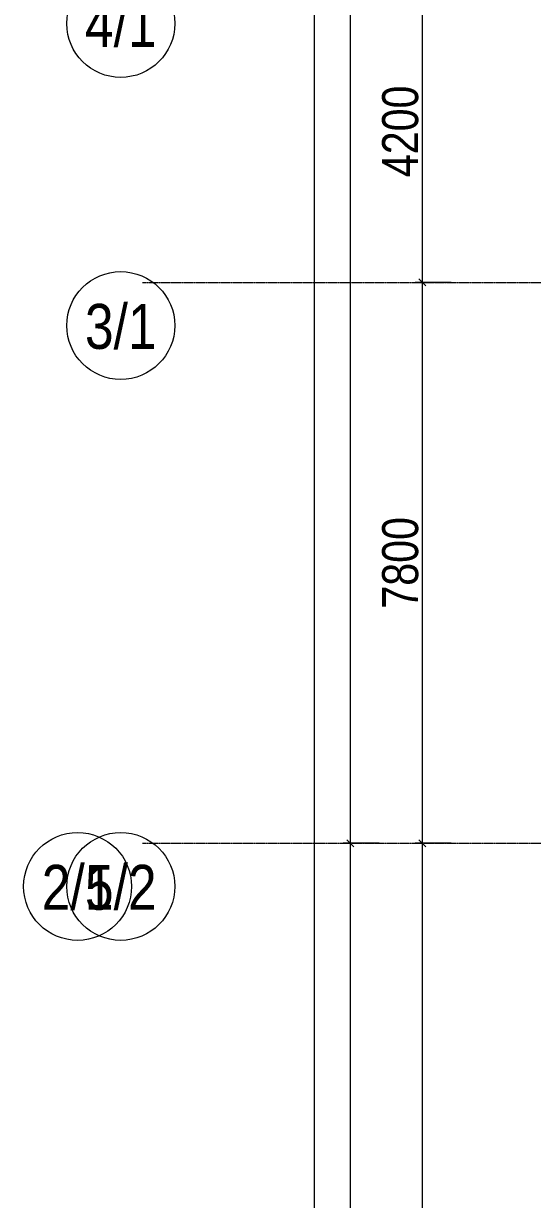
# Model space of a CAD drawing. Header units: millimetres. Extents: x 538266 to 1167394, y 114608 to 637157.
# Drawn here: x 1038829 to 1045897, y 505316 to 521669 of the extents above; entities that cross this region are included whole.
import ezdxf
from ezdxf.enums import TextEntityAlignment as Align

# ---------------------------------------------------------------- set-up
doc = ezdxf.new("R2010")
doc.units = ezdxf.units.MM
doc.linetypes.add('CENTER2', pattern=[28.575, 19.05, -3.175, 3.175, -3.175])
doc.layers.get('Defpoints').update_dxf_attribs({"color": 140})
doc.layers.add('РД_Оси_100', color=7, linetype='Continuous', lineweight=0, true_color=0x525252)
doc.layers.add('РД_Оси_размер', color=8, linetype='Continuous', lineweight=0)
doc.styles.add('style1', font='ARIALN.TTF')
doc.styles.add('ккк', font='isocpeur.ttf', dxfattribs={"width": 0.85, "oblique": 15})
doc.dimstyles.new('Dim100_ареал', dxfattribs={"dimscale": 100, "dimtxt": 2.5, "dimasz": 1, "dimexe": 1, "dimexo": 1, "dimgap": 0.5, "dimtad": 1, "dimzin": 12, "dimdsep": 46, "dimtxsty": 'style1', "dimblk": 'ARCHTICK', "dimcen": 1, "dimdle": 1, "dimclrd": 256, "dimclre": 256, "dimaunit": 1, "dimadec": 0, "dimazin": 3, "dimtfac": 1, "dimtmove": 1, "dimatfit": 3, "dimldrblk": 'OPEN30', "dimfxl": 4, "dimfxlon": 1, "dimtolj": 1, "dimtzin": 0, "dimlwd": 9, "dimlwe": 9, "dimarcsym": 0})

# ---------------------------------------------------------------- blocks, each defined once
blk = doc.blocks.new('A-iden')
at = {"linetype": 'Continuous', "lineweight": 5}
blk.add_circle((0, -4), 3, dxfattribs=at)
at = {"color": 0, "linetype": 'Continuous', "lineweight": 20, "style": 'ккк', "width": 0.85}
blk.add_attdef('ID', text='', height=8, dxfattribs=at).set_placement((0.314, -3.853), align=Align.MIDDLE_CENTER)
blk = doc.blocks.new('_ArchTick')
at = {"color": 0, "linetype": 'ByBlock', "const_width": 0.15}
blk.add_lwpolyline([(-0.5, -0.5), (0.5, 0.5)], dxfattribs=at)
blk = doc.blocks.new('*D967')
at = {"layer": 'Defpoints', "color": 0, "transparency": 16777216}
for p in [(-3566, 134700), (-1066, 134700), (-1066, 0)]:
    blk.add_point(p, dxfattribs=at)
at = {"layer": 'РД_Оси_размер', "lineweight": 9, "transparency": 16777216}
for p, q in [((-3566, -100), (-3566, 134800)), ((-3166, 134700), (-3666, 134700)), ((-3166, 0), (-3666, 0))]:
    blk.add_line(p, q, dxfattribs=at)
at = {"layer": 'РД_Оси_размер', "lineweight": 9, "transparency": 16777216, "xscale": 100, "yscale": 100, "zscale": 100}
for p, rotation in [((-3566, 134700), 90), ((-3566, 0), 270)]:
    blk.add_blockref('_ArchTick', p, dxfattribs=dict(at, rotation=rotation))
at = {"layer": 'РД_Оси_размер', "color": 0, "transparency": 16777216, "insert": (-3871, 67350), "char_height": 500, "attachment_point": 5, "rotation": 90, "style": 'style1'}
blk.add_mtext('\\A1;134700', dxfattribs=at)
blk = doc.blocks.new('_Open30')
at = {"color": 0, "linetype": 'ByBlock', "lineweight": -2}
for p, q in [((-1, 0.27), (0, 0)), ((0, 0), (-1, -0.27)), ((0, 0), (-1, 0))]:
    blk.add_line(p, q, dxfattribs=at)
blk = doc.blocks.new('*D968')
at = {"layer": 'Defpoints', "color": 0, "transparency": 16777216}
for p in [(-2066, 13500), (-1331, 13500), (-1066, 0)]:
    blk.add_point(p, dxfattribs=at)
at = {"layer": 'РД_Оси_размер', "lineweight": 9, "transparency": 16777216}
for p, q in [((-2066, -100), (-2066, 13600)), ((-1666, 13500), (-2166, 13500)), ((-1666, 0), (-2166, 0))]:
    blk.add_line(p, q, dxfattribs=at)
at = {"layer": 'РД_Оси_размер', "lineweight": 9, "transparency": 16777216, "xscale": 100, "yscale": 100, "zscale": 100}
for p, rotation in [((-2066, 13500), 90), ((-2066, 0), 270)]:
    blk.add_blockref('_ArchTick', p, dxfattribs=dict(at, rotation=rotation))
at = {"layer": 'РД_Оси_размер', "color": 0, "transparency": 16777216, "insert": (-2371, 6750), "char_height": 500, "attachment_point": 5, "rotation": 90, "style": 'style1'}
blk.add_mtext('\\A1;13500', dxfattribs=at)
blk = doc.blocks.new('*D969')
at = {"layer": 'Defpoints', "color": 0, "transparency": 16777216}
for p in [(-2066, 21300), (-1066, 21300), (-1331, 13500)]:
    blk.add_point(p, dxfattribs=at)
at = {"layer": 'РД_Оси_размер', "lineweight": 9, "transparency": 16777216}
for p, q in [((-1666, 21300), (-2166, 21300)), ((-2066, 13400), (-2066, 21400)), ((-1666, 13500), (-2166, 13500))]:
    blk.add_line(p, q, dxfattribs=at)
at = {"layer": 'РД_Оси_размер', "lineweight": 9, "transparency": 16777216, "xscale": 100, "yscale": 100, "zscale": 100}
for p, rotation in [((-2066, 21300), 90), ((-2066, 13500), 270)]:
    blk.add_blockref('_ArchTick', p, dxfattribs=dict(at, rotation=rotation))
at = {"layer": 'РД_Оси_размер', "color": 0, "transparency": 16777216, "insert": (-2371, 17400), "char_height": 500, "attachment_point": 5, "rotation": 90, "style": 'style1'}
blk.add_mtext('\\A1;7800', dxfattribs=at)
blk = doc.blocks.new('*D970')
at = {"layer": 'Defpoints', "color": 0, "transparency": 16777216}
for p in [(-2066, 25500), (-1066, 25500), (-1066, 21300)]:
    blk.add_point(p, dxfattribs=at)
at = {"layer": 'РД_Оси_размер', "lineweight": 9, "transparency": 16777216}
for p, q in [((-2066, 21200), (-2066, 25600)), ((-1666, 25500), (-2166, 25500)), ((-1666, 21300), (-2166, 21300))]:
    blk.add_line(p, q, dxfattribs=at)
at = {"layer": 'РД_Оси_размер', "lineweight": 9, "transparency": 16777216, "xscale": 100, "yscale": 100, "zscale": 100}
for p, rotation in [((-2066, 25500), 90), ((-2066, 21300), 270)]:
    blk.add_blockref('_ArchTick', p, dxfattribs=dict(at, rotation=rotation))
at = {"layer": 'РД_Оси_размер', "color": 0, "transparency": 16777216, "insert": (-2371, 23400), "char_height": 500, "attachment_point": 5, "rotation": 90, "style": 'style1'}
blk.add_mtext('\\A1;4200', dxfattribs=at)
blk = doc.blocks.new('*D893')
at = {"layer": 'Defpoints', "color": 0, "transparency": 16777216}
for p in [(-3066, 13500), (-1066, 13500), (-1066, 0)]:
    blk.add_point(p, dxfattribs=at)
at = {"layer": 'РД_Оси_размер', "lineweight": 9, "transparency": 16777216}
for p, q in [((-3066, -100), (-3066, 13600)), ((-2666, 13500), (-3166, 13500)), ((-2666, 0), (-3166, 0))]:
    blk.add_line(p, q, dxfattribs=at)
at = {"layer": 'РД_Оси_размер', "lineweight": 9, "transparency": 16777216, "xscale": 100, "yscale": 100, "zscale": 100}
for p, rotation in [((-3066, 13500), 90), ((-3066, 0), 270)]:
    blk.add_blockref('_ArchTick', p, dxfattribs=dict(at, rotation=rotation))
at = {"layer": 'РД_Оси_размер', "color": 0, "transparency": 16777216, "insert": (-3371, 6750), "char_height": 500, "attachment_point": 5, "rotation": 90, "style": 'style1'}
blk.add_mtext('\\A1;13500', dxfattribs=at)
blk = doc.blocks.new('*D894')
at = {"layer": 'Defpoints', "color": 0, "transparency": 16777216}
for p in [(-3066, 63900), (-1066, 63900), (-1066, 13500)]:
    blk.add_point(p, dxfattribs=at)
at = {"layer": 'РД_Оси_размер', "lineweight": 9, "transparency": 16777216}
for p, q in [((-3066, 13400), (-3066, 64000)), ((-2666, 63900), (-3166, 63900)), ((-2666, 13500), (-3166, 13500))]:
    blk.add_line(p, q, dxfattribs=at)
at = {"layer": 'РД_Оси_размер', "lineweight": 9, "transparency": 16777216, "xscale": 100, "yscale": 100, "zscale": 100}
for p, rotation in [((-3066, 63900), 90), ((-3066, 13500), 270)]:
    blk.add_blockref('_ArchTick', p, dxfattribs=dict(at, rotation=rotation))
at = {"layer": 'РД_Оси_размер', "color": 0, "transparency": 16777216, "insert": (-3371, 38700), "char_height": 500, "attachment_point": 5, "rotation": 90, "style": 'style1'}
blk.add_mtext('\\A1;50400', dxfattribs=at)
blk = doc.blocks.new('СОШ_2200_АР_ОСИ_М100_28.05.24')
at = {"layer": 'РД_Оси_100', "color": 251, "linetype": 'CENTER2', "true_color": 0x636466}
for p, q in [((-5954.958, 21300), (29555, 21300)), ((-5954.958, 13500), (29555, 13500))]:
    blk.add_line(p, q, dxfattribs=at)
at = {"layer": 'РД_Оси_100', "color": 251, "true_color": 0x636466}
ref = blk.add_blockref('A-iden', (-6254.958, 25900), dxfattribs=dict(at, xscale=250, yscale=250, zscale=250))
ref.add_attrib('ID', '4/1', dxfattribs={"layer": '0', "linetype": 'Continuous', "height": 625, "style": 'style1'}).set_placement((-6254.958, 24900), align=Align.MIDDLE)
ref = blk.add_blockref('A-iden', (-6254.958, 21700), dxfattribs=dict(at, xscale=250, yscale=250, zscale=250))
ref.add_attrib('ID', '3/1', dxfattribs={"layer": '0', "linetype": 'Continuous', "height": 625, "style": 'style1'}).set_placement((-6254.958, 20700), align=Align.MIDDLE)
ref = blk.add_blockref('A-iden', (-6854.958, 13900), dxfattribs=dict(at, xscale=250, yscale=250, zscale=250))
ref.add_attrib('ID', '2/1', dxfattribs={"layer": '0', "linetype": 'Continuous', "height": 625, "style": 'style1'}).set_placement((-6854.958, 12900), align=Align.MIDDLE)
ref = blk.add_blockref('A-iden', (-6254.958, 13900), dxfattribs=dict(at, xscale=250, yscale=250, zscale=250))
ref.add_attrib('ID', '5/2', dxfattribs={"layer": '0', "linetype": 'Continuous', "height": 625, "style": 'style1'}).set_placement((-6254.958, 12900), align=Align.MIDDLE)
at = {"layer": 'РД_Оси_размер', "color": 251, "true_color": 0x636466}
for base, p1, p2, picture, middle in [((-3565.603, 134700), (-1065.603, 0), (-1065.603, 134700), '*D967', (-3870.889, 67350)), ((-3065.603, 63900), (-1065.603, 13500), (-1065.603, 63900), '*D894', (-3370.889, 38700)), ((-2065.603, 25500), (-1065.603, 21300), (-1065.603, 25500), '*D970', (-2370.889, 23400)), ((-2065.603, 21300), (-1330.909, 13500), (-1065.603, 21300), '*D969', (-2370.889, 17400)), ((-3065.603, 13500), (-1065.603, 0), (-1065.603, 13500), '*D893', (-3370.889, 6750)), ((-2065.603, 13500), (-1065.603, 0), (-1330.909, 13500), '*D968', (-2370.889, 6750))]:
    dim = blk.add_linear_dim(base=base, p1=p1, p2=p2, angle=90, dimstyle='Dim100_ареал', override={"dimtxt": 5}, dxfattribs=at)
    dim.commit()
    dim.dimension.update_dxf_attribs({"geometry": picture, "text_midpoint": middle})

msp = doc.modelspace()

# ---------------------------------------------------------------- block references
at = {"layer": 'РД_Оси_100', "lineweight": 25}
msp.add_blockref('СОШ_2200_АР_ОСИ_М100_28.05.24', (1046434, 496769), dxfattribs=at)

doc.saveas('drawing.dxf')
